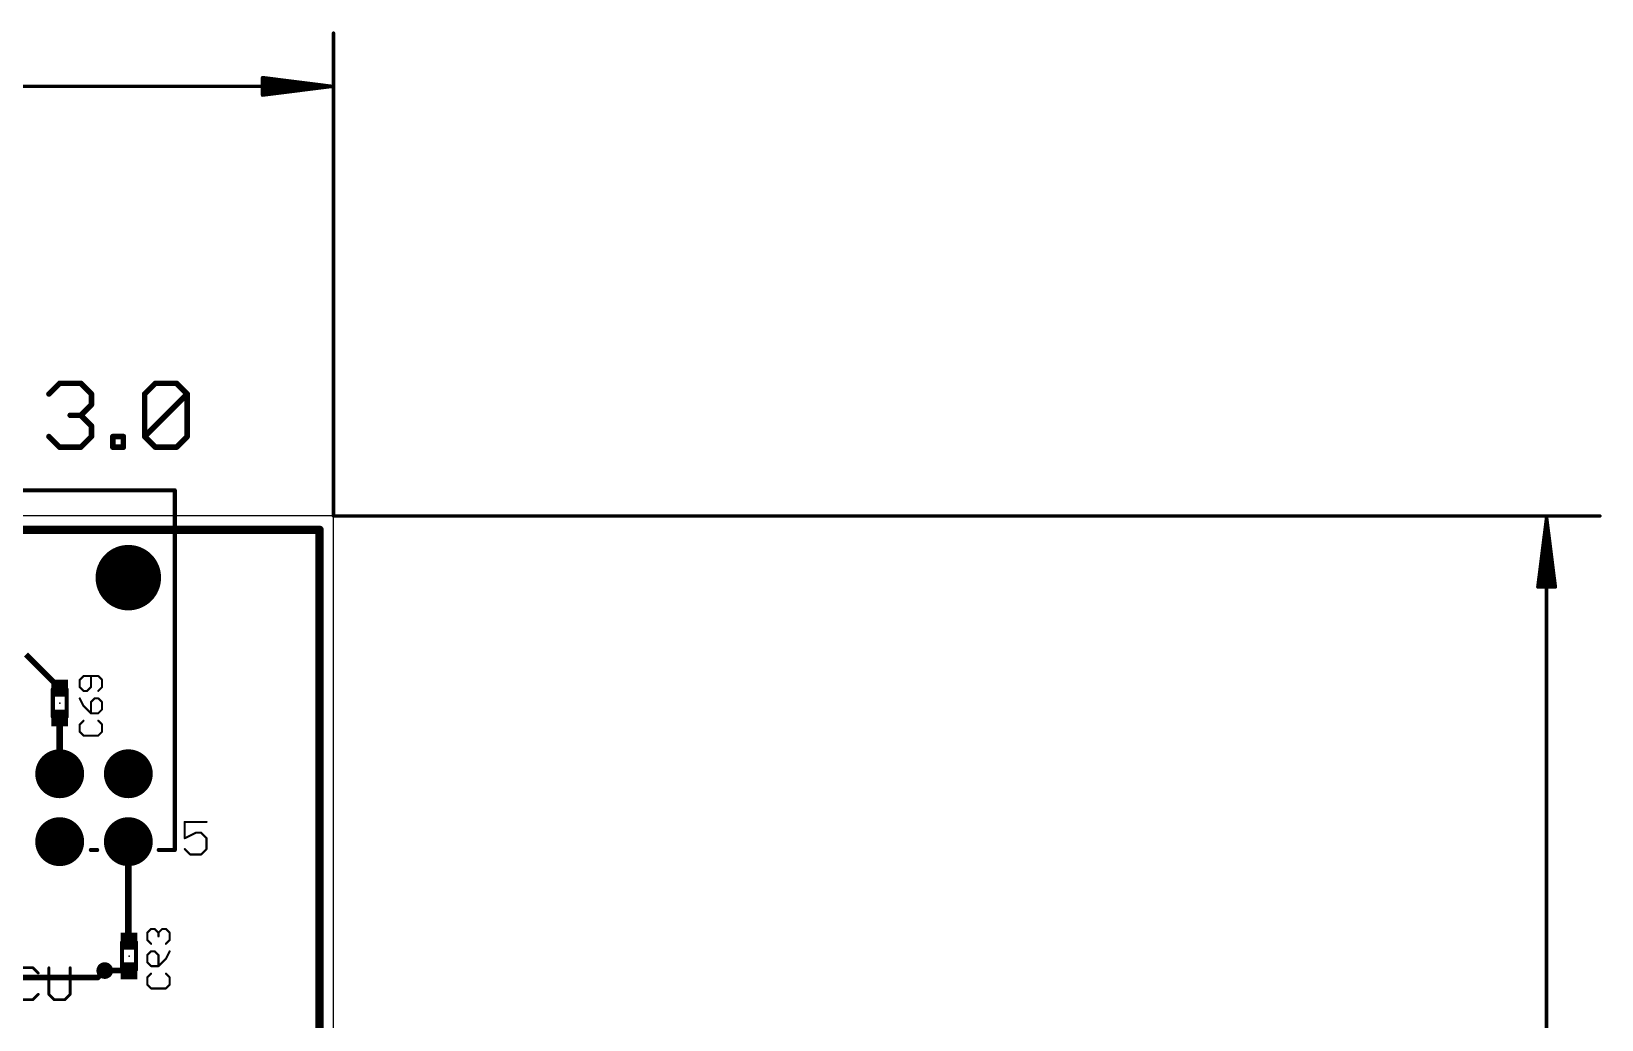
# Model space of a CAD drawing. Extents: x -18 to 144, y -21 to 125.
# Drawn here: x 86.7 to 144.3, y 86.9 to 123.2 of the extents above; entities that cross this region are included whole.
import ezdxf

# ---------------------------------------------------------------- set-up
doc = ezdxf.new("R2010")
doc.units = 0
for name, color, linetype in [('114', 4, 'CONTINUOUS'), ('16', 175, 'CONTINUOUS'), ('17', 1, 'CONTINUOUS'), ('18', 82, 'CONTINUOUS'), ('2', 82, 'CONTINUOUS'), ('20', 7, 'CONTINUOUS'), ('21', 253, 'CONTINUOUS'), ('22', 251, 'CONTINUOUS'), ('24', 7, 'CONTINUOUS'), ('28', 251, 'CONTINUOUS')]:
    doc.layers.add(name, color=color, linetype=linetype)

# ---------------------------------------------------------------- blocks, each defined once
blk = doc.blocks.new('RECT')
blk.add_solid([(-0.5, -0.5), (0.5, -0.5), (-0.5, 0.5), (0.5, 0.5)])
blk = doc.blocks.new('ROUNDP')
at = {"const_width": 0.5}
blk.add_lwpolyline([(0, -0.25, 1), (0, 0.25, 1), (0, -0.25)], format="xyb", dxfattribs=at)
blk = doc.blocks.new('ROUNDV')
at = {"const_width": 0.5}
blk.add_lwpolyline([(0, -0.25, 1), (0, 0.25, 1), (0, -0.25)], format="xyb", dxfattribs=at)

msp = doc.modelspace()

# ---------------------------------------------------------------- linework, layer by layer
at = {"layer": '114'}
for points, const_width in [([(97.79, 105.41), (97.79, 123.108)], 0.13), ([(97.725, 121.158), (95.19, 121.4772)], 0.13), ([(95.19, 121.4772), (95.19, 120.8388)], 0.13), ([(97.725, 121.158), (95.19, 121.418)], 0.13), ([(0.065, 121.158), (97.725, 121.158)], 0.13), ([(97.725, 121.158), (95.19, 121.288)], 0.13), ([(95.19, 120.8388), (97.725, 121.158)], 0.13), ([(95.19, 121.028), (97.725, 121.158)], 0.13), ([(95.19, 120.898), (97.725, 121.158)], 0.13), ([(87.3623, 109.8812), (87.7521, 110.271)], 0.2032), ([(87.7521, 110.271), (88.5316, 110.271)], 0.2032), ([(88.5316, 110.271), (88.9215, 109.8812)], 0.2032), ([(88.9215, 109.8812), (88.9215, 109.4914)], 0.2032), ([(90.8704, 109.8812), (91.2602, 110.271)], 0.2032), ([(90.8704, 108.322), (90.8704, 109.8812)], 0.2032), ([(90.8704, 108.322), (92.4296, 109.8812)], 0.2032), ([(91.2602, 110.271), (92.0398, 110.271)], 0.2032), ([(92.0398, 110.271), (92.4296, 109.8812)], 0.2032), ([(92.4296, 109.8812), (92.4296, 108.322)], 0.2032), ([(88.9215, 109.4914), (88.5316, 109.1016)], 0.2032), ([(88.5316, 109.1016), (88.1419, 109.1016)], 0.2032), ([(88.5316, 109.1016), (88.9215, 108.7118)], 0.2032), ([(88.9215, 108.7118), (88.9215, 108.322)], 0.2032), ([(87.7521, 107.9322), (87.3623, 108.322)], 0.2032), ([(88.9215, 108.322), (88.5316, 107.9322)], 0.2032), ([(89.7011, 107.9322), (89.7011, 108.322)], 0.2032), ([(89.7011, 108.322), (90.0908, 108.322)], 0.2032), ([(90.0908, 108.322), (90.0908, 107.9322)], 0.2032), ([(91.2602, 107.9322), (90.8704, 108.322)], 0.2032), ([(92.4296, 108.322), (92.0398, 107.9322)], 0.2032), ([(88.5316, 107.9322), (87.7521, 107.9322)], 0.2032), ([(90.0908, 107.9322), (89.7011, 107.9322)], 0.2032), ([(92.0398, 107.9322), (91.2602, 107.9322)], 0.2032), ([(97.79, 105.41), (144.19, 105.41)], 0.13), ([(142.24, 105.345), (141.9208, 102.81)], 0.13), ([(142.24, 105.345), (141.98, 102.81)], 0.13), ([(142.24, 105.345), (142.11, 102.81)], 0.13), ([(142.24, 105.345), (142.24, 0.065)], 0.13), ([(142.5592, 102.81), (142.24, 105.345)], 0.13), ([(142.37, 102.81), (142.24, 105.345)], 0.13), ([(142.5, 102.81), (142.24, 105.345)], 0.13), ([(141.9208, 102.81), (142.5592, 102.81)], 0.13)]:
    msp.add_lwpolyline(points, dxfattribs=dict(at, const_width=const_width))
for points, const_width in [([(97.8225, 123.108, 1), (97.7575, 123.108)], 0.065), ([(95.1941, 121.5095, 1), (95.1859, 121.445)], 0.065), ([(95.2225, 121.4772, 1), (95.1575, 121.4772)], 0.065), ([(95.1933, 121.4503, 1), (95.1867, 121.3857)], 0.065), ([(95.1917, 121.3205, 1), (95.1883, 121.2555)], 0.065), ([(95.1883, 121.0605, 1), (95.1917, 120.9955)], 0.065), ([(95.1867, 120.9303, 1), (95.1933, 120.8657)], 0.065), ([(95.1859, 120.871, 1), (95.1941, 120.8065)], 0.065), ([(95.1575, 120.8388, 1), (95.2225, 120.8388)], 0.065), ([(97.7291, 121.1258, 1), (97.7209, 121.1902)], 0.065), ([(97.7209, 121.1258, 1), (97.7291, 121.1902)], 0.065), ([(97.7283, 121.1257, 1), (97.7217, 121.1903)], 0.065), ([(97.7217, 121.1257, 1), (97.7283, 121.1903)], 0.065), ([(97.7233, 121.1255, 1), (97.7267, 121.1905)], 0.065), ([(97.7267, 121.1255, 1), (97.7233, 121.1905)], 0.065), ([(97.725, 121.1255, 1), (97.725, 121.1905)], 0.065), ([(87.3263, 109.9171, 1), (87.3982, 109.8453)], 0.1016), ([(87.7521, 110.3218, 1), (87.7521, 110.2202)], 0.1016), ([(87.788, 110.2351, 1), (87.7161, 110.3069)], 0.1016), ([(88.5676, 110.3069, 1), (88.4957, 110.2351)], 0.1016), ([(88.5316, 110.2202, 1), (88.5316, 110.3218)], 0.1016), ([(88.9723, 109.8812, 1), (88.8707, 109.8812)], 0.1016), ([(88.8855, 109.8453, 1), (88.9574, 109.9171)], 0.1016), ([(90.9212, 109.8812, 1), (90.8196, 109.8812)], 0.1016), ([(90.8345, 109.9171, 1), (90.9064, 109.8453)], 0.1016), ([(91.2602, 110.3218, 1), (91.2602, 110.2202)], 0.1016), ([(91.2962, 110.2351, 1), (91.2243, 110.3069)], 0.1016), ([(92.0758, 110.3069, 1), (92.0039, 110.2351)], 0.1016), ([(92.0398, 110.2202, 1), (92.0398, 110.3218)], 0.1016), ([(92.4804, 109.8812, 1), (92.3788, 109.8812)], 0.1016), ([(92.4656, 109.8453, 1), (92.3937, 109.9171)], 0.1016), ([(92.3937, 109.8453, 1), (92.4656, 109.9171)], 0.1016), ([(88.8707, 109.4914, 1), (88.9723, 109.4914)], 0.1016), ([(88.9574, 109.4555, 1), (88.8855, 109.5273)], 0.1016), ([(88.1419, 109.1524, 1), (88.1419, 109.0508)], 0.1016), ([(88.5676, 109.1375, 1), (88.4957, 109.0657)], 0.1016), ([(88.4957, 109.1375, 1), (88.5676, 109.0657)], 0.1016), ([(88.5316, 109.0508, 1), (88.5316, 109.1524)], 0.1016), ([(88.9723, 108.7118, 1), (88.8707, 108.7118)], 0.1016), ([(88.8855, 108.6759, 1), (88.9574, 108.7477)], 0.1016), ([(87.3982, 108.3579, 1), (87.3263, 108.2861)], 0.1016), ([(88.8707, 108.322, 1), (88.9723, 108.322)], 0.1016), ([(88.9574, 108.2861, 1), (88.8855, 108.3579)], 0.1016), ([(89.7519, 108.322, 1), (89.6503, 108.322)], 0.1016), ([(89.7011, 108.3728, 1), (89.7011, 108.2712)], 0.1016), ([(90.1416, 108.322, 1), (90.04, 108.322)], 0.1016), ([(90.0908, 108.2712, 1), (90.0908, 108.3728)], 0.1016), ([(90.9064, 108.3579, 1), (90.8345, 108.2861)], 0.1016), ([(90.8345, 108.3579, 1), (90.9064, 108.2861)], 0.1016), ([(90.8196, 108.322, 1), (90.9212, 108.322)], 0.1016), ([(92.3788, 108.322, 1), (92.4804, 108.322)], 0.1016), ([(92.4656, 108.2861, 1), (92.3937, 108.3579)], 0.1016), ([(87.7521, 107.983, 1), (87.7521, 107.8814)], 0.1016), ([(87.7161, 107.8963, 1), (87.788, 107.9681)], 0.1016), ([(88.4957, 107.9681, 1), (88.5676, 107.8963)], 0.1016), ([(88.5316, 107.8814, 1), (88.5316, 107.983)], 0.1016), ([(89.7011, 107.983, 1), (89.7011, 107.8814)], 0.1016), ([(89.6503, 107.9322, 1), (89.7519, 107.9322)], 0.1016), ([(90.04, 107.9322, 1), (90.1416, 107.9322)], 0.1016), ([(90.0908, 107.8814, 1), (90.0908, 107.983)], 0.1016), ([(91.2602, 107.983, 1), (91.2602, 107.8814)], 0.1016), ([(91.2243, 107.8963, 1), (91.2962, 107.9681)], 0.1016), ([(92.0039, 107.9681, 1), (92.0758, 107.8963)], 0.1016), ([(92.0398, 107.8814, 1), (92.0398, 107.983)], 0.1016), ([(97.79, 105.4425, 1), (97.79, 105.3775)], 0.065), ([(97.7575, 105.41, 1), (97.8225, 105.41)], 0.065), ([(142.2725, 105.345, 1), (142.2075, 105.345)], 0.065), ([(142.2722, 105.3491, 1), (142.2078, 105.3409)], 0.065), ([(142.2725, 105.3433, 1), (142.2075, 105.3467)], 0.065), ([(142.2725, 105.3467, 1), (142.2075, 105.3433)], 0.065), ([(142.2723, 105.3483, 1), (142.2077, 105.3417)], 0.065), ([(142.2723, 105.3417, 1), (142.2077, 105.3483)], 0.065), ([(142.2722, 105.3409, 1), (142.2078, 105.3491)], 0.065), ([(144.19, 105.3775, 1), (144.19, 105.4425)], 0.065), ([(141.8885, 102.8141, 1), (141.953, 102.8059)], 0.065), ([(141.9208, 102.8425, 1), (141.9208, 102.7775)], 0.065), ([(141.9477, 102.8133, 1), (142.0123, 102.8067)], 0.065), ([(142.0775, 102.8117, 1), (142.1425, 102.8083)], 0.065), ([(142.3375, 102.8083, 1), (142.4025, 102.8117)], 0.065), ([(142.4677, 102.8067, 1), (142.5323, 102.8133)], 0.065), ([(142.527, 102.8059, 1), (142.5915, 102.8141)], 0.065), ([(142.5592, 102.7775, 1), (142.5592, 102.8425)], 0.065)]:
    msp.add_lwpolyline(points, format="xyb", dxfattribs=dict(at, const_width=const_width))
at = {"layer": '16'}
for points, const_width in [([(86.5251, 100.33), (87.757, 99.0981)], 0.2032), ([(87.757, 98.0059), (87.757, 95.9612)], 0.254), ([(90.2716, 89.8525), (90.2716, 93.472)], 0.254), ([(90.297, 89.8271), (90.2716, 89.8525)], 0.254), ([(89.408, 88.7476), (90.2843, 88.7476)], 0.2032), ([(90.2843, 88.7476), (90.297, 88.7349)], 0.2032)]:
    msp.add_lwpolyline(points, dxfattribs=dict(at, const_width=const_width))
for points, const_width in [([(87.7211, 99.0622, 1), (87.7929, 99.134)], 0.1016), ([(87.8205, 98.0059, 1), (87.6935, 98.0059)], 0.127), ([(87.6935, 95.9612, 1), (87.8205, 95.9612)], 0.127), ([(90.3351, 93.472, 1), (90.2081, 93.472)], 0.127), ([(90.3165, 89.8974, 1), (90.2267, 89.8076)], 0.127), ([(90.2081, 89.8525, 1), (90.3351, 89.8525)], 0.127), ([(90.2521, 89.7822, 1), (90.3419, 89.872)], 0.127), ([(89.408, 88.7984, 1), (89.408, 88.6968)], 0.1016), ([(90.3202, 88.7835, 1), (90.2484, 88.7117)], 0.1016), ([(90.2611, 88.699, 1), (90.3329, 88.7708)], 0.1016), ([(90.2843, 88.6968, 1), (90.2843, 88.7984)], 0.1016)]:
    msp.add_lwpolyline(points, format="xyb", dxfattribs=dict(at, const_width=const_width))
at = {"layer": '2'}
for points, const_width in [([(0.508, 104.902), (97.282, 104.902)], 0.3048), ([(97.282, 104.902), (97.282, 0.508)], 0.3048), ([(89.154, 88.4936), (89.408, 88.7476)], 0.2032), ([(79.9084, 88.4936), (89.154, 88.4936)], 0.2032)]:
    msp.add_lwpolyline(points, dxfattribs=dict(at, const_width=const_width))
for points, const_width in [([(97.3582, 104.902, 1), (97.2058, 104.902)], 0.1524), ([(97.282, 104.8258, 1), (97.282, 104.9782)], 0.1524), ([(89.4439, 88.7117, 1), (89.3721, 88.7835)], 0.1016), ([(89.1181, 88.5295, 1), (89.1899, 88.4577)], 0.1016), ([(89.154, 88.4428, 1), (89.154, 88.5444)], 0.1016)]:
    msp.add_lwpolyline(points, format="xyb", dxfattribs=dict(at, const_width=const_width))
at = {"layer": '20'}
for p, q in [((97.79, 105.41), (0, 105.41)), ((97.79, 0), (97.79, 105.41))]:
    msp.add_line(p, q, dxfattribs=at)
at = {"layer": '21'}
for points, const_width in [([(91.9734, 106.3498), (78.5368, 106.3498)], 0.1524), ([(91.9734, 93.1672), (91.9734, 106.3498)], 0.1524), ([(93.1373, 94.1969), (92.3407, 94.1969)], 0.0762), ([(92.3407, 94.1969), (92.3407, 93.5995)], 0.0762), ([(92.3407, 93.5995), (92.739, 93.7986)], 0.0762), ([(92.739, 93.7986), (92.9381, 93.7986)], 0.0762), ([(92.9381, 93.7986), (93.1373, 93.5995)], 0.0762), ([(88.9, 93.1672), (89.1286, 93.1672)], 0.1524), ([(91.3892, 93.1672), (91.9734, 93.1672)], 0.1524), ([(92.5398, 93.0021), (92.3407, 93.2012)], 0.0762), ([(93.1373, 93.2012), (92.9381, 93.0021)], 0.0762), ([(93.1373, 93.5995), (93.1373, 93.2012)], 0.0762), ([(92.9381, 93.0021), (92.5398, 93.0021)], 0.0762)]:
    msp.add_lwpolyline(points, dxfattribs=dict(at, const_width=const_width))
for points, const_width in [([(92.0115, 106.3498, 1), (91.9353, 106.3498)], 0.0762), ([(91.9734, 106.3117, 1), (91.9734, 106.3879)], 0.0762), ([(92.3407, 94.216, 1), (92.3407, 94.1779)], 0.0381), ([(92.3598, 94.1969, 1), (92.3217, 94.1969)], 0.0381), ([(92.739, 93.8177, 1), (92.739, 93.7796)], 0.0381), ([(92.7475, 93.7816, 1), (92.7305, 93.8157)], 0.0381), ([(92.9516, 93.8121, 1), (92.9246, 93.7852)], 0.0381), ([(92.9381, 93.7796, 1), (92.9381, 93.8177)], 0.0381), ([(93.1373, 94.1779, 1), (93.1373, 94.216)], 0.0381), ([(88.9, 93.2053, 1), (88.9, 93.1291)], 0.0762), ([(89.1286, 93.1291, 1), (89.1286, 93.2053)], 0.0762), ([(91.3892, 93.2053, 1), (91.3892, 93.1291)], 0.0762), ([(91.9734, 93.1291, 1), (91.9734, 93.2053)], 0.0762), ([(92.3322, 93.6165, 1), (92.3492, 93.5825)], 0.0381), ([(92.3542, 93.2147, 1), (92.3272, 93.1878)], 0.0381), ([(92.3217, 93.5995, 1), (92.3598, 93.5995)], 0.0381), ([(93.1563, 93.5995, 1), (93.1182, 93.5995)], 0.0381), ([(93.1182, 93.2012, 1), (93.1563, 93.2012)], 0.0381), ([(93.1238, 93.586, 1), (93.1507, 93.613)], 0.0381), ([(93.1507, 93.1878, 1), (93.1238, 93.2147)], 0.0381), ([(91.9353, 93.1672, 1), (92.0115, 93.1672)], 0.0762), ([(92.5398, 93.0211, 1), (92.5398, 92.9831)], 0.0381), ([(92.5264, 92.9886, 1), (92.5533, 93.0156)], 0.0381), ([(92.9246, 93.0156, 1), (92.9516, 92.9886)], 0.0381), ([(92.9381, 92.9831, 1), (92.9381, 93.0211)], 0.0381)]:
    msp.add_lwpolyline(points, format="xyb", dxfattribs=dict(at, const_width=const_width))
at = {"layer": '22', "const_width": 0.1524}
for points in [[(87.503, 98.052), (87.503, 99.052)], [(88.011, 99.052), (88.011, 98.052)], [(90.043, 88.781), (90.043, 89.781)], [(90.551, 89.781), (90.551, 88.781)]]:
    msp.add_lwpolyline(points, dxfattribs=at)
at = {"layer": '22', "const_width": 0.0762}
for points in [[(87.5411, 99.052, 1), (87.4649, 99.052)], [(88.0491, 99.052, 1), (87.9729, 99.052)], [(87.4649, 98.052, 1), (87.5411, 98.052)], [(87.9729, 98.052, 1), (88.0491, 98.052)], [(90.0811, 89.781, 1), (90.0049, 89.781)], [(90.5891, 89.781, 1), (90.5129, 89.781)], [(90.0049, 88.781, 1), (90.0811, 88.781)], [(90.5129, 88.781, 1), (90.5891, 88.781)]]:
    msp.add_lwpolyline(points, format="xyb", dxfattribs=at)
at = {"layer": '24'}
for p in [(87.757, 98.552), (90.297, 89.281)]:
    msp.add_point(p, dxfattribs=at)
at = {"layer": '28'}
for points, const_width in [([(88.6285, 99.5417), (88.4929, 99.4061)], 0.0762), ([(89.1708, 99.5417), (88.6285, 99.5417)], 0.0762), ([(88.8997, 99.135), (88.8997, 99.5417)], 0.0762), ([(89.3064, 99.4061), (89.1708, 99.5417)], 0.0762), ([(88.4929, 99.4061), (88.4929, 99.135)], 0.0762), ([(88.4929, 99.135), (88.6285, 98.9994)], 0.0762), ([(88.6285, 98.9994), (88.7641, 98.9994)], 0.0762), ([(88.7641, 98.9994), (88.8997, 99.135)], 0.0762), ([(89.1708, 98.9994), (89.3064, 99.135)], 0.0762), ([(89.3064, 99.135), (89.3064, 99.4061)], 0.0762), ([(88.4929, 98.7231), (88.6285, 98.452)], 0.0762), ([(88.6285, 98.452), (88.8997, 98.1808)], 0.0762), ([(89.0352, 98.7231), (88.8997, 98.5876)], 0.0762), ([(88.8997, 98.5876), (88.8997, 98.1808)], 0.0762), ([(89.1708, 98.7231), (89.0352, 98.7231)], 0.0762), ([(89.3064, 98.5876), (89.1708, 98.7231)], 0.0762), ([(89.3064, 98.3164), (89.3064, 98.5876)], 0.0762), ([(88.6285, 97.9046), (88.4929, 97.769)], 0.0762), ([(88.8997, 98.1808), (89.1708, 98.1808)], 0.0762), ([(89.1708, 98.1808), (89.3064, 98.3164)], 0.0762), ([(89.3064, 97.769), (89.1708, 97.9046)], 0.0762), ([(88.4929, 97.769), (88.4929, 97.4978)], 0.0762), ([(88.4929, 97.4978), (88.6285, 97.3622)], 0.0762), ([(88.6285, 97.3622), (89.1708, 97.3622)], 0.0762), ([(89.1708, 97.3622), (89.3064, 97.4978)], 0.0762), ([(89.3064, 97.4978), (89.3064, 97.769)], 0.0762), ([(91.1057, 90.2707), (90.9701, 90.1351)], 0.0762), ([(90.9701, 90.1351), (90.9701, 89.864)], 0.0762), ([(90.9701, 89.864), (91.1057, 89.7284)], 0.0762), ([(91.2413, 90.2707), (91.1057, 90.2707)], 0.0762), ([(91.3768, 90.1351), (91.2413, 90.2707)], 0.0762), ([(91.5124, 90.2707), (91.3768, 90.1351)], 0.0762), ([(91.3768, 90.1351), (91.3768, 89.9995)], 0.0762), ([(91.648, 90.2707), (91.5124, 90.2707)], 0.0762), ([(91.7836, 90.1351), (91.648, 90.2707)], 0.0762), ([(91.648, 89.7284), (91.7836, 89.864)], 0.0762), ([(91.7836, 89.864), (91.7836, 90.1351)], 0.0762), ([(90.9701, 89.3166), (91.1057, 89.4521)], 0.0762), ([(90.9701, 89.0454), (90.9701, 89.3166)], 0.0762), ([(91.1057, 89.4521), (91.2413, 89.4521)], 0.0762), ([(91.2413, 89.4521), (91.3768, 89.3166)], 0.0762), ([(91.3768, 89.3166), (91.3768, 88.9098)], 0.0762), ([(91.648, 89.181), (91.3768, 88.9098)], 0.0762), ([(91.7836, 89.4521), (91.648, 89.181)], 0.0762), ([(86.7757, 88.8502), (86.3859, 88.8502)], 0.1016), ([(86.9706, 88.6553), (86.7757, 88.8502)], 0.1016), ([(87.3604, 87.8757), (87.3604, 88.8502)], 0.1016), ([(88.14, 88.8502), (88.14, 87.8757)], 0.1016), ([(91.1057, 88.9098), (90.9701, 89.0454)], 0.0762), ([(90.9701, 88.498), (91.1057, 88.6336)], 0.0762), ([(91.3768, 88.9098), (91.1057, 88.9098)], 0.0762), ([(91.648, 88.6336), (91.7836, 88.498)], 0.0762), ([(90.9701, 88.2268), (90.9701, 88.498)], 0.0762), ([(91.1057, 88.0912), (90.9701, 88.2268)], 0.0762), ([(91.648, 88.0912), (91.1057, 88.0912)], 0.0762), ([(91.7836, 88.2268), (91.648, 88.0912)], 0.0762), ([(91.7836, 88.498), (91.7836, 88.2268)], 0.0762), ([(86.3859, 87.6808), (86.7757, 87.6808)], 0.1016), ([(86.7757, 87.6808), (86.9706, 87.8757)], 0.1016), ([(87.5553, 87.6808), (87.3604, 87.8757)], 0.1016), ([(87.9451, 87.6808), (87.5553, 87.6808)], 0.1016), ([(88.14, 87.8757), (87.9451, 87.6808)], 0.1016)]:
    msp.add_lwpolyline(points, dxfattribs=dict(at, const_width=const_width))
for points, const_width in [([(88.6285, 99.5608, 1), (88.6285, 99.5227)], 0.0381), ([(88.642, 99.5282, 1), (88.615, 99.5552)], 0.0381), ([(88.9187, 99.5417, 1), (88.8806, 99.5417)], 0.0381), ([(89.1843, 99.5552, 1), (89.1573, 99.5282)], 0.0381), ([(89.1708, 99.5227, 1), (89.1708, 99.5608)], 0.0381), ([(88.4794, 99.4196, 1), (88.5064, 99.3927)], 0.0381), ([(88.5064, 99.1484, 1), (88.4794, 99.1215)], 0.0381), ([(88.512, 99.4061, 1), (88.4739, 99.4061)], 0.0381), ([(88.4739, 99.135, 1), (88.512, 99.135)], 0.0381), ([(88.6285, 99.0184, 1), (88.6285, 98.9803)], 0.0381), ([(88.615, 98.9859, 1), (88.642, 99.0129)], 0.0381), ([(88.7506, 99.0129, 1), (88.7775, 98.9859)], 0.0381), ([(88.7641, 98.9803, 1), (88.7641, 99.0184)], 0.0381), ([(88.8806, 99.135, 1), (88.9187, 99.135)], 0.0381), ([(88.9131, 99.1215, 1), (88.8862, 99.1484)], 0.0381), ([(89.1573, 99.0129, 1), (89.1843, 98.9859)], 0.0381), ([(89.3255, 99.4061, 1), (89.2874, 99.4061)], 0.0381), ([(89.2874, 99.135, 1), (89.3255, 99.135)], 0.0381), ([(89.2929, 99.3927, 1), (89.3199, 99.4196)], 0.0381), ([(89.3199, 99.1215, 1), (89.2929, 99.1484)], 0.0381), ([(88.5099, 98.7317, 1), (88.4759, 98.7146)], 0.0381), ([(88.642, 98.4654, 1), (88.615, 98.4385)], 0.0381), ([(88.6114, 98.4435, 1), (88.6455, 98.4605)], 0.0381), ([(88.9187, 98.5876, 1), (88.8806, 98.5876)], 0.0381), ([(88.8862, 98.601, 1), (88.9131, 98.5741)], 0.0381), ([(89.0352, 98.7422, 1), (89.0352, 98.7041)], 0.0381), ([(89.0487, 98.7097, 1), (89.0218, 98.7366)], 0.0381), ([(89.1843, 98.7366, 1), (89.1573, 98.7097)], 0.0381), ([(89.1708, 98.7041, 1), (89.1708, 98.7422)], 0.0381), ([(89.3255, 98.5876, 1), (89.2874, 98.5876)], 0.0381), ([(89.2929, 98.5741, 1), (89.3199, 98.601)], 0.0381), ([(88.642, 97.8911, 1), (88.615, 97.918)], 0.0381), ([(88.8997, 98.1999, 1), (88.8997, 98.1618)], 0.0381), ([(88.8806, 98.1808, 1), (88.9187, 98.1808)], 0.0381), ([(88.8862, 98.1673, 1), (88.9131, 98.1943)], 0.0381), ([(89.1573, 98.1943, 1), (89.1843, 98.1673)], 0.0381), ([(89.1843, 97.918, 1), (89.1573, 97.8911)], 0.0381), ([(89.1708, 98.1618, 1), (89.1708, 98.1999)], 0.0381), ([(89.2874, 98.3164, 1), (89.3255, 98.3164)], 0.0381), ([(89.3199, 98.3029, 1), (89.2929, 98.3299)], 0.0381), ([(88.4794, 97.7824, 1), (88.5064, 97.7555)], 0.0381), ([(88.5064, 97.5113, 1), (88.4794, 97.4843)], 0.0381), ([(88.512, 97.769, 1), (88.4739, 97.769)], 0.0381), ([(88.4739, 97.4978, 1), (88.512, 97.4978)], 0.0381), ([(88.6285, 97.3813, 1), (88.6285, 97.3432)], 0.0381), ([(88.615, 97.3488, 1), (88.642, 97.3757)], 0.0381), ([(89.1573, 97.3757, 1), (89.1843, 97.3488)], 0.0381), ([(89.1708, 97.3432, 1), (89.1708, 97.3813)], 0.0381), ([(89.3255, 97.769, 1), (89.2874, 97.769)], 0.0381), ([(89.2874, 97.4978, 1), (89.3255, 97.4978)], 0.0381), ([(89.2929, 97.7555, 1), (89.3199, 97.7824)], 0.0381), ([(89.3199, 97.4843, 1), (89.2929, 97.5113)], 0.0381), ([(90.9566, 90.1486, 1), (90.9836, 90.1217)], 0.0381), ([(90.9836, 89.8774, 1), (90.9566, 89.8505)], 0.0381), ([(90.9891, 90.1351, 1), (90.9511, 90.1351)], 0.0381), ([(90.9511, 89.864, 1), (90.9891, 89.864)], 0.0381), ([(91.1057, 90.2898, 1), (91.1057, 90.2517)], 0.0381), ([(91.1192, 90.2572, 1), (91.0922, 90.2842)], 0.0381), ([(91.0922, 89.7149, 1), (91.1192, 89.7419)], 0.0381), ([(91.2547, 90.2842, 1), (91.2278, 90.2572)], 0.0381), ([(91.2413, 90.2517, 1), (91.2413, 90.2898)], 0.0381), ([(91.3959, 90.1351, 1), (91.3578, 90.1351)], 0.0381), ([(91.3634, 90.1486, 1), (91.3903, 90.1217)], 0.0381), ([(91.3578, 89.9995, 1), (91.3959, 89.9995)], 0.0381), ([(91.3634, 90.1217, 1), (91.3903, 90.1486)], 0.0381), ([(91.5124, 90.2898, 1), (91.5124, 90.2517)], 0.0381), ([(91.5259, 90.2572, 1), (91.499, 90.2842)], 0.0381), ([(91.6615, 90.2842, 1), (91.6345, 90.2572)], 0.0381), ([(91.6345, 89.7419, 1), (91.6615, 89.7149)], 0.0381), ([(91.648, 90.2517, 1), (91.648, 90.2898)], 0.0381), ([(91.8026, 90.1351, 1), (91.7645, 90.1351)], 0.0381), ([(91.7645, 89.864, 1), (91.8026, 89.864)], 0.0381), ([(91.7701, 90.1217, 1), (91.7971, 90.1486)], 0.0381), ([(91.7971, 89.8505, 1), (91.7701, 89.8774)], 0.0381), ([(90.9566, 89.33, 1), (90.9836, 89.3031)], 0.0381), ([(90.9891, 89.3166, 1), (90.9511, 89.3166)], 0.0381), ([(91.1057, 89.4712, 1), (91.1057, 89.4331)], 0.0381), ([(91.1192, 89.4387, 1), (91.0922, 89.4656)], 0.0381), ([(91.2547, 89.4656, 1), (91.2278, 89.4387)], 0.0381), ([(91.2413, 89.4331, 1), (91.2413, 89.4712)], 0.0381), ([(91.3959, 89.3166, 1), (91.3578, 89.3166)], 0.0381), ([(91.3634, 89.3031, 1), (91.3903, 89.33)], 0.0381), ([(91.631, 89.1895, 1), (91.6651, 89.1725)], 0.0381), ([(91.6615, 89.1675, 1), (91.6345, 89.1944)], 0.0381), ([(91.8006, 89.4436, 1), (91.7666, 89.4607)], 0.0381), ([(86.7937, 88.8682, 1), (86.7577, 88.8322)], 0.0508), ([(86.7757, 88.8248, 1), (86.7757, 88.8756)], 0.0508), ([(86.9526, 88.6373, 1), (86.9886, 88.6733)], 0.0508), ([(87.3858, 88.8502, 1), (87.335, 88.8502)], 0.0508), ([(88.1654, 88.8502, 1), (88.1146, 88.8502)], 0.0508), ([(90.9836, 89.0589, 1), (90.9566, 89.0319)], 0.0381), ([(90.9511, 89.0454, 1), (90.9891, 89.0454)], 0.0381), ([(91.1057, 88.9289, 1), (91.1057, 88.8908)], 0.0381), ([(91.0922, 88.8963, 1), (91.1192, 88.9233)], 0.0381), ([(91.1192, 88.6201, 1), (91.0922, 88.647)], 0.0381), ([(91.3634, 88.9233, 1), (91.3903, 88.8963)], 0.0381), ([(91.3578, 88.9098, 1), (91.3959, 88.9098)], 0.0381), ([(91.3768, 88.8908, 1), (91.3768, 88.9289)], 0.0381), ([(91.6615, 88.647, 1), (91.6345, 88.6201)], 0.0381), ([(90.9566, 88.5114, 1), (90.9836, 88.4845)], 0.0381), ([(90.9836, 88.2403, 1), (90.9566, 88.2133)], 0.0381), ([(90.9891, 88.498, 1), (90.9511, 88.498)], 0.0381), ([(90.9511, 88.2268, 1), (90.9891, 88.2268)], 0.0381), ([(91.1057, 88.1103, 1), (91.1057, 88.0722)], 0.0381), ([(91.0922, 88.0778, 1), (91.1192, 88.1047)], 0.0381), ([(91.6345, 88.1047, 1), (91.6615, 88.0778)], 0.0381), ([(91.648, 88.0722, 1), (91.648, 88.1103)], 0.0381), ([(91.8026, 88.498, 1), (91.7645, 88.498)], 0.0381), ([(91.7645, 88.2268, 1), (91.8026, 88.2268)], 0.0381), ([(91.7701, 88.4845, 1), (91.7971, 88.5114)], 0.0381), ([(91.7971, 88.2133, 1), (91.7701, 88.2403)], 0.0381), ([(86.7577, 87.6988, 1), (86.7937, 87.6628)], 0.0508), ([(86.7757, 87.6554, 1), (86.7757, 87.7062)], 0.0508), ([(86.9886, 87.8577, 1), (86.9526, 87.8937)], 0.0508), ([(87.3784, 87.8937, 1), (87.3424, 87.8577)], 0.0508), ([(87.335, 87.8757, 1), (87.3858, 87.8757)], 0.0508), ([(87.5553, 87.7062, 1), (87.5553, 87.6554)], 0.0508), ([(87.5373, 87.6628, 1), (87.5733, 87.6988)], 0.0508), ([(87.9271, 87.6988, 1), (87.9631, 87.6628)], 0.0508), ([(87.9451, 87.6554, 1), (87.9451, 87.7062)], 0.0508), ([(88.1146, 87.8757, 1), (88.1654, 87.8757)], 0.0508), ([(88.158, 87.8577, 1), (88.122, 87.8937)], 0.0508)]:
    msp.add_lwpolyline(points, format="xyb", dxfattribs=dict(at, const_width=const_width))

# ---------------------------------------------------------------- block references
at = {"layer": '16', "xscale": 0.62, "yscale": 0.62}
for p, rotation in [((87.757, 99.0981), 90), ((87.757, 98.0059), 90), ((90.297, 89.8271), 270), ((90.297, 88.7349), 270)]:
    msp.add_blockref('RECT', p, dxfattribs=dict(at, rotation=rotation))
at = {"layer": '17', "rotation": 180}
for p, xscale, yscale in [((90.2716, 103.1494), 2.4003, 2.4003), ((90.2716, 103.1494), 2.4003, 2.4003), ((90.2716, 103.1494), 2.4003, 2.4003), ((90.2716, 103.1494), 2.4003, 2.4003), ((87.757, 95.9612), 1.7907, 1.7907), ((87.757, 95.9612), 1.7907, 1.7907), ((87.757, 95.9612), 1.7907, 1.7907), ((87.757, 95.9612), 1.7907, 1.7907), ((90.2716, 95.9612), 1.7907, 1.7907), ((90.2716, 95.9612), 1.7907, 1.7907), ((90.2716, 95.9612), 1.7907, 1.7907), ((90.2716, 95.9612), 1.7907, 1.7907), ((87.757, 93.472), 1.7907, 1.7907), ((87.757, 93.472), 1.7907, 1.7907), ((87.757, 93.472), 1.7907, 1.7907), ((87.757, 93.472), 1.7907, 1.7907), ((90.2716, 93.472), 1.7907, 1.7907), ((90.2716, 93.472), 1.7907, 1.7907), ((90.2716, 93.472), 1.7907, 1.7907), ((90.2716, 93.472), 1.7907, 1.7907)]:
    msp.add_blockref('ROUNDP', p, dxfattribs=dict(at, xscale=xscale, yscale=yscale))
at = {"layer": '18', "xscale": 0.6096, "yscale": 0.6096}
msp.add_blockref('ROUNDV', (89.408, 88.7476), dxfattribs=at)
msp.add_blockref('ROUNDV', (89.408, 88.7476), dxfattribs=at)
msp.add_blockref('ROUNDV', (89.408, 88.7476), dxfattribs=at)
msp.add_blockref('ROUNDV', (89.408, 88.7476), dxfattribs=at)

doc.saveas('drawing.dxf')
